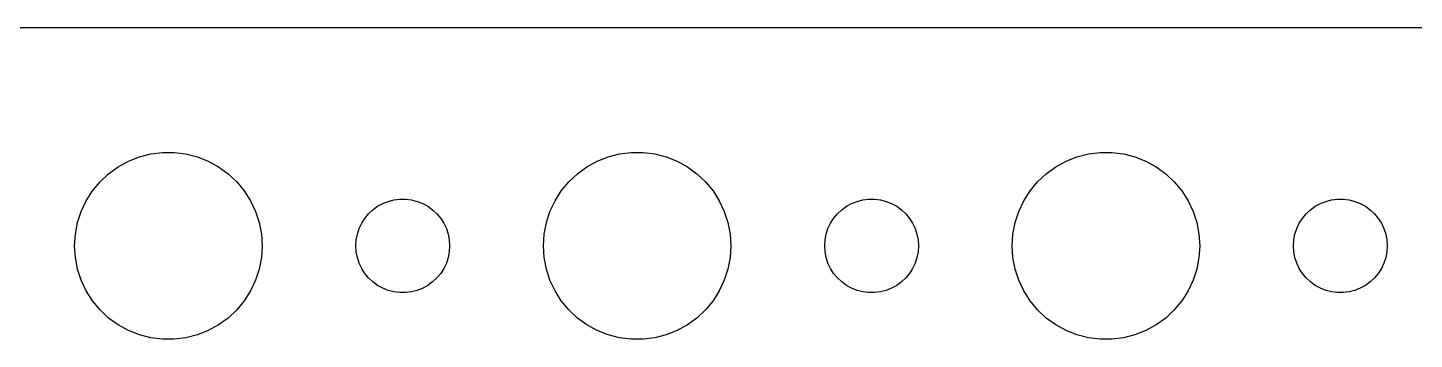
# Model space of a CAD drawing. Header units: metres. Extents: x -164 to 164, y -22 to 22.
# Drawn here: x 78 to 122.36, y 12.01 to 21.99 of the extents above; entities that cross this region are included whole.
import ezdxf

# ---------------------------------------------------------------- set-up
doc = ezdxf.new("R2010")
doc.units = ezdxf.units.M

msp = doc.modelspace()

# ---------------------------------------------------------------- linework, layer by layer
for p, q in [((159.814, 21.9901), (-159.814, 21.9901)), ((81.2227, 17.7145), (81.573, 17.8532)), ((81.573, 17.8532), (81.9379, 17.9469)), ((81.9379, 17.9469), (82.3116, 17.9941)), ((82.3116, 17.9941), (82.6884, 17.9941)), ((82.6884, 17.9941), (83.0621, 17.9469)), ((83.0621, 17.9469), (83.427, 17.8532)), ((83.427, 17.8532), (83.7773, 17.7145)), ((96.2227, 17.7145), (96.573, 17.8532)), ((96.573, 17.8532), (96.9379, 17.9469)), ((96.9379, 17.9469), (97.3116, 17.9941)), ((97.3116, 17.9941), (97.6884, 17.9941)), ((97.6884, 17.9941), (98.0621, 17.9469)), ((98.0621, 17.9469), (98.427, 17.8532)), ((98.427, 17.8532), (98.7773, 17.7145)), ((111.223, 17.7145), (111.573, 17.8532)), ((111.573, 17.8532), (111.938, 17.9469)), ((111.938, 17.9469), (112.312, 17.9941)), ((112.312, 17.9941), (112.688, 17.9941)), ((112.688, 17.9941), (113.062, 17.9469)), ((113.062, 17.9469), (113.427, 17.8532)), ((113.427, 17.8532), (113.777, 17.7145)), ((80.3131, 17.0536), (80.5877, 17.3115)), ((80.5877, 17.3115), (80.8925, 17.533)), ((80.8925, 17.533), (81.2227, 17.7145)), ((83.7773, 17.7145), (84.1075, 17.533)), ((84.1075, 17.533), (84.4123, 17.3115)), ((84.4123, 17.3115), (84.6869, 17.0536)), ((95.3131, 17.0536), (95.5877, 17.3115)), ((95.5877, 17.3115), (95.8925, 17.533)), ((95.8925, 17.533), (96.2227, 17.7145)), ((98.7773, 17.7145), (99.1075, 17.533)), ((99.1075, 17.533), (99.4123, 17.3115)), ((99.4123, 17.3115), (99.6869, 17.0536)), ((110.313, 17.0536), (110.588, 17.3115)), ((110.588, 17.3115), (110.893, 17.533)), ((110.893, 17.533), (111.223, 17.7145)), ((113.777, 17.7145), (114.107, 17.533)), ((114.107, 17.533), (114.412, 17.3115)), ((114.412, 17.3115), (114.687, 17.0536)), ((80.073, 16.7634), (80.3131, 17.0536)), ((84.6869, 17.0536), (84.927, 16.7634)), ((95.073, 16.7634), (95.3131, 17.0536)), ((99.6869, 17.0536), (99.927, 16.7634)), ((110.073, 16.7634), (110.313, 17.0536)), ((114.687, 17.0536), (114.927, 16.7634)), ((79.7107, 16.1044), (79.8711, 16.4453)), ((79.8711, 16.4453), (80.073, 16.7634)), ((84.927, 16.7634), (85.1289, 16.4453)), ((85.1289, 16.4453), (85.2893, 16.1044)), ((89.3613, 16.3572), (89.5365, 16.4266)), ((89.5365, 16.4266), (89.7189, 16.4734)), ((89.7189, 16.4734), (89.9058, 16.497)), ((89.9058, 16.497), (90.0942, 16.497)), ((90.0942, 16.497), (90.2811, 16.4734)), ((90.2811, 16.4734), (90.4635, 16.4266)), ((90.4635, 16.4266), (90.6387, 16.3572)), ((94.7107, 16.1044), (94.8711, 16.4453)), ((94.8711, 16.4453), (95.073, 16.7634)), ((99.927, 16.7634), (100.129, 16.4453)), ((100.129, 16.4453), (100.289, 16.1044)), ((104.361, 16.3572), (104.536, 16.4266)), ((104.536, 16.4266), (104.719, 16.4734)), ((104.719, 16.4734), (104.906, 16.497)), ((104.906, 16.497), (105.094, 16.497)), ((105.094, 16.497), (105.281, 16.4734)), ((105.281, 16.4734), (105.464, 16.4266)), ((105.464, 16.4266), (105.639, 16.3572)), ((109.711, 16.1044), (109.871, 16.4453)), ((109.871, 16.4453), (110.073, 16.7634)), ((114.927, 16.7634), (115.129, 16.4453)), ((115.129, 16.4453), (115.289, 16.1044)), ((119.361, 16.3572), (119.536, 16.4266)), ((119.536, 16.4266), (119.719, 16.4734)), ((119.719, 16.4734), (119.906, 16.497)), ((119.906, 16.497), (120.094, 16.497)), ((120.094, 16.497), (120.281, 16.4734)), ((120.281, 16.4734), (120.464, 16.4266)), ((120.464, 16.4266), (120.639, 16.3572)), ((79.5943, 15.7461), (79.7107, 16.1044)), ((85.2893, 16.1044), (85.4057, 15.7461)), ((88.7865, 15.8817), (88.9065, 16.0268)), ((88.9065, 16.0268), (89.0439, 16.1558)), ((89.0439, 16.1558), (89.1963, 16.2665)), ((89.1963, 16.2665), (89.3613, 16.3572)), ((90.6387, 16.3572), (90.8037, 16.2665)), ((90.8037, 16.2665), (90.9561, 16.1558)), ((90.9561, 16.1558), (91.0934, 16.0268)), ((91.0934, 16.0268), (91.2135, 15.8817)), ((94.5943, 15.7461), (94.7107, 16.1044)), ((100.289, 16.1044), (100.406, 15.7461)), ((103.786, 15.8817), (103.907, 16.0268)), ((103.907, 16.0268), (104.044, 16.1558)), ((104.044, 16.1558), (104.196, 16.2665)), ((104.196, 16.2665), (104.361, 16.3572)), ((105.639, 16.3572), (105.804, 16.2665)), ((105.804, 16.2665), (105.956, 16.1558)), ((105.956, 16.1558), (106.093, 16.0268)), ((106.093, 16.0268), (106.214, 15.8817)), ((109.594, 15.7461), (109.711, 16.1044)), ((115.289, 16.1044), (115.406, 15.7461)), ((118.786, 15.8817), (118.907, 16.0268)), ((118.907, 16.0268), (119.044, 16.1558)), ((119.044, 16.1558), (119.196, 16.2665)), ((119.196, 16.2665), (119.361, 16.3572)), ((120.639, 16.3572), (120.804, 16.2665)), ((120.804, 16.2665), (120.956, 16.1558)), ((120.956, 16.1558), (121.093, 16.0268)), ((121.093, 16.0268), (121.214, 15.8817)), ((79.5237, 15.376), (79.5943, 15.7461)), ((85.4057, 15.7461), (85.4763, 15.376)), ((88.5471, 15.373), (88.6053, 15.5522)), ((88.6053, 15.5522), (88.6855, 15.7226)), ((88.6855, 15.7226), (88.7865, 15.8817)), ((91.2135, 15.8817), (91.3145, 15.7226)), ((91.3145, 15.7226), (91.3947, 15.5522)), ((91.3947, 15.5522), (91.4529, 15.373)), ((94.5237, 15.376), (94.5943, 15.7461)), ((100.406, 15.7461), (100.476, 15.376)), ((103.547, 15.373), (103.605, 15.5522)), ((103.605, 15.5522), (103.686, 15.7226)), ((103.686, 15.7226), (103.786, 15.8817)), ((106.214, 15.8817), (106.314, 15.7226)), ((106.314, 15.7226), (106.395, 15.5522)), ((106.395, 15.5522), (106.453, 15.373)), ((109.524, 15.376), (109.594, 15.7461)), ((115.406, 15.7461), (115.476, 15.376)), ((118.547, 15.373), (118.605, 15.5522)), ((118.605, 15.5522), (118.686, 15.7226)), ((118.686, 15.7226), (118.786, 15.8817)), ((121.214, 15.8817), (121.314, 15.7226)), ((121.314, 15.7226), (121.395, 15.5522)), ((121.395, 15.5522), (121.453, 15.373)), ((79.5, 15), (79.5237, 15.376)), ((85.4763, 15.376), (85.5, 15)), ((88.5, 15), (88.5118, 15.188)), ((88.5118, 15.188), (88.5471, 15.373)), ((91.4529, 15.373), (91.4882, 15.188)), ((91.4882, 15.188), (91.5, 15)), ((94.5, 15), (94.5237, 15.376)), ((100.476, 15.376), (100.5, 15)), ((103.5, 15), (103.512, 15.188)), ((103.512, 15.188), (103.547, 15.373)), ((106.453, 15.373), (106.488, 15.188)), ((106.488, 15.188), (106.5, 15)), ((109.5, 15), (109.524, 15.376)), ((115.476, 15.376), (115.5, 15)), ((118.5, 15), (118.512, 15.188)), ((118.512, 15.188), (118.547, 15.373)), ((121.453, 15.373), (121.488, 15.188)), ((121.488, 15.188), (121.5, 15)), ((79.5237, 14.624), (79.5, 15)), ((85.5, 15), (85.4763, 14.624)), ((88.5118, 14.812), (88.5, 15)), ((88.5471, 14.627), (88.5118, 14.812)), ((91.4882, 14.812), (91.4529, 14.627)), ((91.5, 15), (91.4882, 14.812)), ((94.5237, 14.624), (94.5, 15)), ((100.5, 15), (100.476, 14.624)), ((103.512, 14.812), (103.5, 15)), ((103.547, 14.627), (103.512, 14.812)), ((106.488, 14.812), (106.453, 14.627)), ((106.5, 15), (106.488, 14.812)), ((109.524, 14.624), (109.5, 15)), ((115.5, 15), (115.476, 14.624)), ((118.512, 14.812), (118.5, 15)), ((118.547, 14.627), (118.512, 14.812)), ((121.488, 14.812), (121.453, 14.627)), ((121.5, 15), (121.488, 14.812)), ((79.5943, 14.2539), (79.5237, 14.624)), ((79.7107, 13.8956), (79.5943, 14.2539)), ((85.4057, 14.2539), (85.2893, 13.8956)), ((85.4763, 14.624), (85.4057, 14.2539)), ((88.6053, 14.4478), (88.5471, 14.627)), ((88.6855, 14.2774), (88.6053, 14.4478)), ((88.7865, 14.1183), (88.6855, 14.2774)), ((91.3145, 14.2774), (91.2135, 14.1183)), ((91.3947, 14.4478), (91.3145, 14.2774)), ((91.4529, 14.627), (91.3947, 14.4478)), ((94.5943, 14.2539), (94.5237, 14.624)), ((94.7107, 13.8956), (94.5943, 14.2539)), ((100.406, 14.2539), (100.289, 13.8956)), ((100.476, 14.624), (100.406, 14.2539)), ((103.605, 14.4478), (103.547, 14.627)), ((103.686, 14.2774), (103.605, 14.4478)), ((103.786, 14.1183), (103.686, 14.2774)), ((106.314, 14.2774), (106.214, 14.1183)), ((106.395, 14.4478), (106.314, 14.2774)), ((106.453, 14.627), (106.395, 14.4478)), ((109.594, 14.2539), (109.524, 14.624)), ((109.711, 13.8956), (109.594, 14.2539)), ((115.406, 14.2539), (115.289, 13.8956)), ((115.476, 14.624), (115.406, 14.2539)), ((118.605, 14.4478), (118.547, 14.627)), ((118.686, 14.2774), (118.605, 14.4478)), ((118.786, 14.1183), (118.686, 14.2774)), ((121.314, 14.2774), (121.214, 14.1183)), ((121.395, 14.4478), (121.314, 14.2774)), ((121.453, 14.627), (121.395, 14.4478)), ((79.8711, 13.5547), (79.7107, 13.8956)), ((85.2893, 13.8956), (85.1289, 13.5547)), ((88.9065, 13.9732), (88.7865, 14.1183)), ((89.0439, 13.8442), (88.9065, 13.9732)), ((89.1963, 13.7335), (89.0439, 13.8442)), ((90.9561, 13.8442), (90.8037, 13.7335)), ((91.0934, 13.9732), (90.9561, 13.8442)), ((91.2135, 14.1183), (91.0934, 13.9732)), ((94.8711, 13.5547), (94.7107, 13.8956)), ((100.289, 13.8956), (100.129, 13.5547)), ((103.907, 13.9732), (103.786, 14.1183)), ((104.044, 13.8442), (103.907, 13.9732)), ((104.196, 13.7335), (104.044, 13.8442)), ((105.956, 13.8442), (105.804, 13.7335)), ((106.093, 13.9732), (105.956, 13.8442)), ((106.214, 14.1183), (106.093, 13.9732)), ((109.871, 13.5547), (109.711, 13.8956)), ((115.289, 13.8956), (115.129, 13.5547)), ((118.907, 13.9732), (118.786, 14.1183)), ((119.044, 13.8442), (118.907, 13.9732)), ((119.196, 13.7335), (119.044, 13.8442)), ((120.956, 13.8442), (120.804, 13.7335)), ((121.093, 13.9732), (120.956, 13.8442)), ((121.214, 14.1183), (121.093, 13.9732)), ((80.073, 13.2366), (79.8711, 13.5547)), ((85.1289, 13.5547), (84.927, 13.2366)), ((89.3613, 13.6427), (89.1963, 13.7335)), ((89.5365, 13.5734), (89.3613, 13.6427)), ((89.7189, 13.5266), (89.5365, 13.5734)), ((89.9058, 13.5029), (89.7189, 13.5266)), ((90.0942, 13.5029), (89.9058, 13.5029)), ((90.2811, 13.5266), (90.0942, 13.5029)), ((90.4635, 13.5734), (90.2811, 13.5266)), ((90.6387, 13.6427), (90.4635, 13.5734)), ((90.8037, 13.7335), (90.6387, 13.6427)), ((95.073, 13.2366), (94.8711, 13.5547)), ((100.129, 13.5547), (99.927, 13.2366)), ((104.361, 13.6427), (104.196, 13.7335)), ((104.536, 13.5734), (104.361, 13.6427)), ((104.719, 13.5266), (104.536, 13.5734)), ((104.906, 13.5029), (104.719, 13.5266)), ((105.094, 13.5029), (104.906, 13.5029)), ((105.281, 13.5266), (105.094, 13.5029)), ((105.464, 13.5734), (105.281, 13.5266)), ((105.639, 13.6427), (105.464, 13.5734)), ((105.804, 13.7335), (105.639, 13.6427)), ((110.073, 13.2366), (109.871, 13.5547)), ((115.129, 13.5547), (114.927, 13.2366)), ((119.361, 13.6427), (119.196, 13.7335)), ((119.536, 13.5734), (119.361, 13.6427)), ((119.719, 13.5266), (119.536, 13.5734)), ((119.906, 13.5029), (119.719, 13.5266)), ((120.094, 13.5029), (119.906, 13.5029)), ((120.281, 13.5266), (120.094, 13.5029)), ((120.464, 13.5734), (120.281, 13.5266)), ((120.639, 13.6427), (120.464, 13.5734)), ((120.804, 13.7335), (120.639, 13.6427)), ((80.3131, 12.9464), (80.073, 13.2366)), ((80.5877, 12.6884), (80.3131, 12.9464)), ((84.6869, 12.9464), (84.4123, 12.6884)), ((84.927, 13.2366), (84.6869, 12.9464)), ((95.3131, 12.9464), (95.073, 13.2366)), ((95.5877, 12.6884), (95.3131, 12.9464)), ((99.6869, 12.9464), (99.4123, 12.6884)), ((99.927, 13.2366), (99.6869, 12.9464)), ((110.313, 12.9464), (110.073, 13.2366)), ((110.588, 12.6884), (110.313, 12.9464)), ((114.687, 12.9464), (114.412, 12.6884)), ((114.927, 13.2366), (114.687, 12.9464)), ((80.8925, 12.467), (80.5877, 12.6884)), ((81.2227, 12.2855), (80.8925, 12.467)), ((84.1075, 12.467), (83.7773, 12.2855)), ((84.4123, 12.6884), (84.1075, 12.467)), ((95.8925, 12.467), (95.5877, 12.6884)), ((96.2227, 12.2855), (95.8925, 12.467)), ((99.1075, 12.467), (98.7773, 12.2855)), ((99.4123, 12.6884), (99.1075, 12.467)), ((110.893, 12.467), (110.588, 12.6884)), ((111.223, 12.2855), (110.893, 12.467)), ((114.107, 12.467), (113.777, 12.2855)), ((114.412, 12.6884), (114.107, 12.467)), ((81.573, 12.1468), (81.2227, 12.2855)), ((81.9379, 12.0531), (81.573, 12.1468)), ((82.3116, 12.0059), (81.9379, 12.0531)), ((82.6884, 12.0059), (82.3116, 12.0059)), ((83.0621, 12.0531), (82.6884, 12.0059)), ((83.427, 12.1468), (83.0621, 12.0531)), ((83.7773, 12.2855), (83.427, 12.1468)), ((96.573, 12.1468), (96.2227, 12.2855)), ((96.9379, 12.0531), (96.573, 12.1468)), ((97.3116, 12.0059), (96.9379, 12.0531)), ((97.6884, 12.0059), (97.3116, 12.0059)), ((98.0621, 12.0531), (97.6884, 12.0059)), ((98.427, 12.1468), (98.0621, 12.0531)), ((98.7773, 12.2855), (98.427, 12.1468)), ((111.573, 12.1468), (111.223, 12.2855)), ((111.938, 12.0531), (111.573, 12.1468)), ((112.312, 12.0059), (111.938, 12.0531)), ((112.688, 12.0059), (112.312, 12.0059)), ((113.062, 12.0531), (112.688, 12.0059)), ((113.427, 12.1468), (113.062, 12.0531)), ((113.777, 12.2855), (113.427, 12.1468))]:
    msp.add_line(p, q)

doc.saveas('drawing.dxf')
